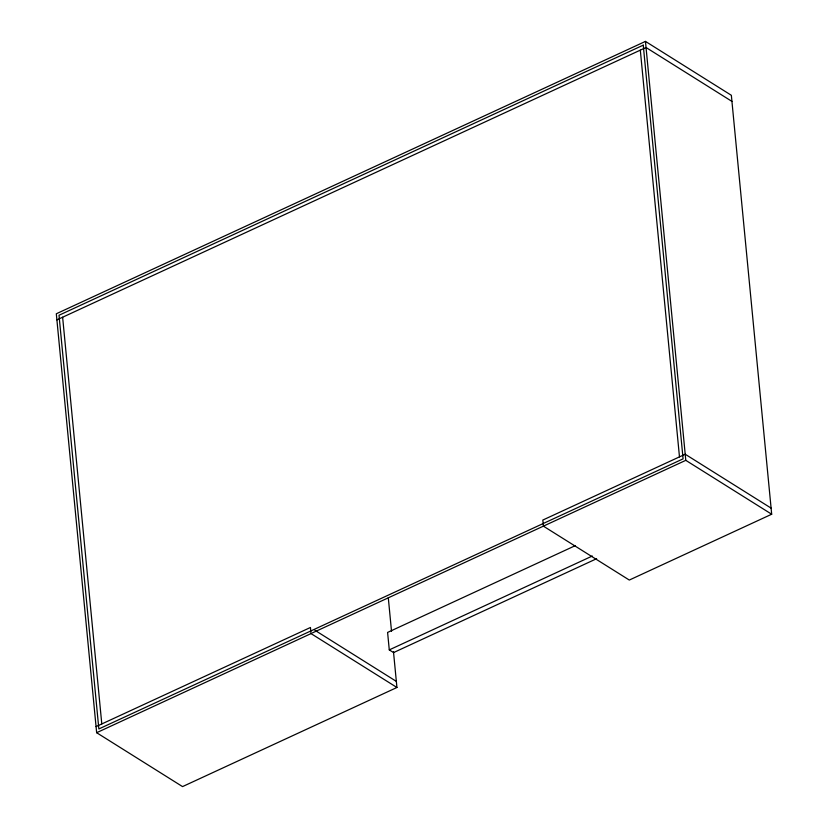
<?xml version="1.0" encoding="UTF-8"?>
<svg xmlns="http://www.w3.org/2000/svg" width="828" height="828" viewBox="0 0 828 828"><rect width="100%" height="100%" fill="white"/><g stroke="black" fill="none" stroke-linecap="round" stroke-linejoin="round"><path stroke-width="1.24" d="M771.106 508.123L685.201 454.23L542.826 520.056L543.416 526.163L629.311 580.055L771.686 514.229L731.352 95.292L645.457 41.4L56.314 313.771L96.648 732.708L182.543 786.6L396.933 687.488L393.486 651.781M56.894 319.877L646.037 47.506L731.942 101.399M96.058 726.601L310.448 627.489L311.028 633.596L396.933 687.488M96.648 732.708L311.028 633.596M312.477 632.871L685.791 460.337L771.686 514.229M575.377 545.611L387.597 632.426L389.274 649.887L393.569 652.578L596.615 558.714M389.274 649.887L592.32 556.012M314.795 630.211L396.343 681.382M645.457 41.4L685.791 460.337M640.313 50.156L679.477 456.88M388.291 597.723L391.53 631.371M62.628 317.227L101.792 723.951M643.252 45.157L59.016 315.251L98.853 728.95L683.09 458.857L643.252 45.157"/></g></svg>
